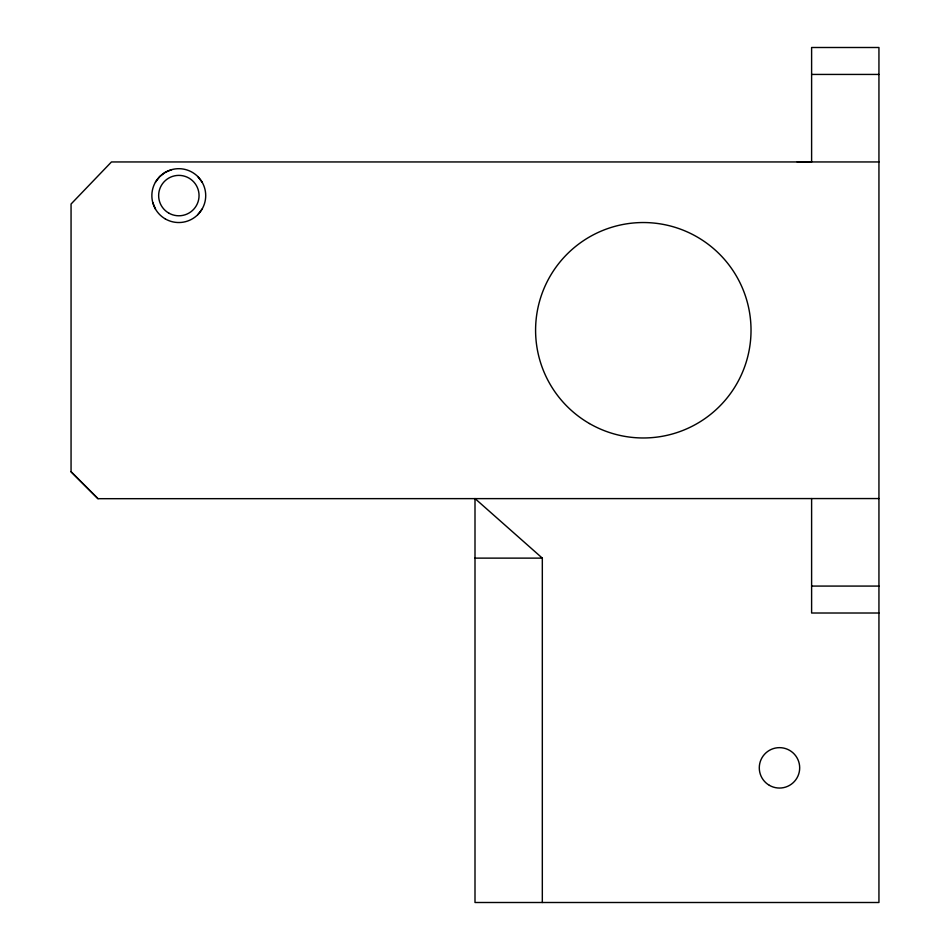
<?xml version="1.0" encoding="UTF-8"?>
<svg xmlns="http://www.w3.org/2000/svg" width="950" height="950" viewBox="0 0 950 950"><rect width="100%" height="100%" fill="white"/><g stroke="black" fill="none" stroke-linecap="round" stroke-linejoin="round"><path stroke-width="1.43" d="M155.456 182.151L159.743 176.569L165.312 172.294L171.808 169.599M197.826 214.652L202.101 209.071M797.216 161.975L811.609 161.951L811.609 47.5L878.94 47.5L878.94 902.5L475 902.5L475 498.56L542.319 558.125L542.319 902.5M811.609 74.433L878.94 74.433M878.94 161.951L111.459 161.951L71.06 204.024L71.06 471.758L97.992 498.691L878.94 498.56M475 558.125L542.319 558.125M811.609 586.079L878.94 586.079M878.94 613.011L811.609 613.011L811.609 498.56M197.826 176.569L202.101 182.151M152.772 202.576L155.456 209.071M97.992 498.691L71.06 471.758M589.451 423.546A107.718 107.718 0 0 0 751.023 330.256A107.718 107.718 0 0 0 589.451 236.966A107.718 107.718 0 0 0 589.451 423.546M769.381 785.341A20.199 20.199 0 0 0 799.686 767.849A20.199 20.199 0 0 0 769.381 750.357A20.199 20.199 0 0 0 769.381 785.341M168.744 213.073A20.199 20.199 0 0 0 199.049 195.581A20.199 20.199 0 0 0 168.744 178.089A20.199 20.199 0 0 0 168.744 213.073M165.312 218.928A26.933 26.933 0 0 0 205.711 195.605A26.933 26.933 0 0 0 165.312 172.294A26.933 26.933 0 0 0 165.312 218.928"/></g></svg>
